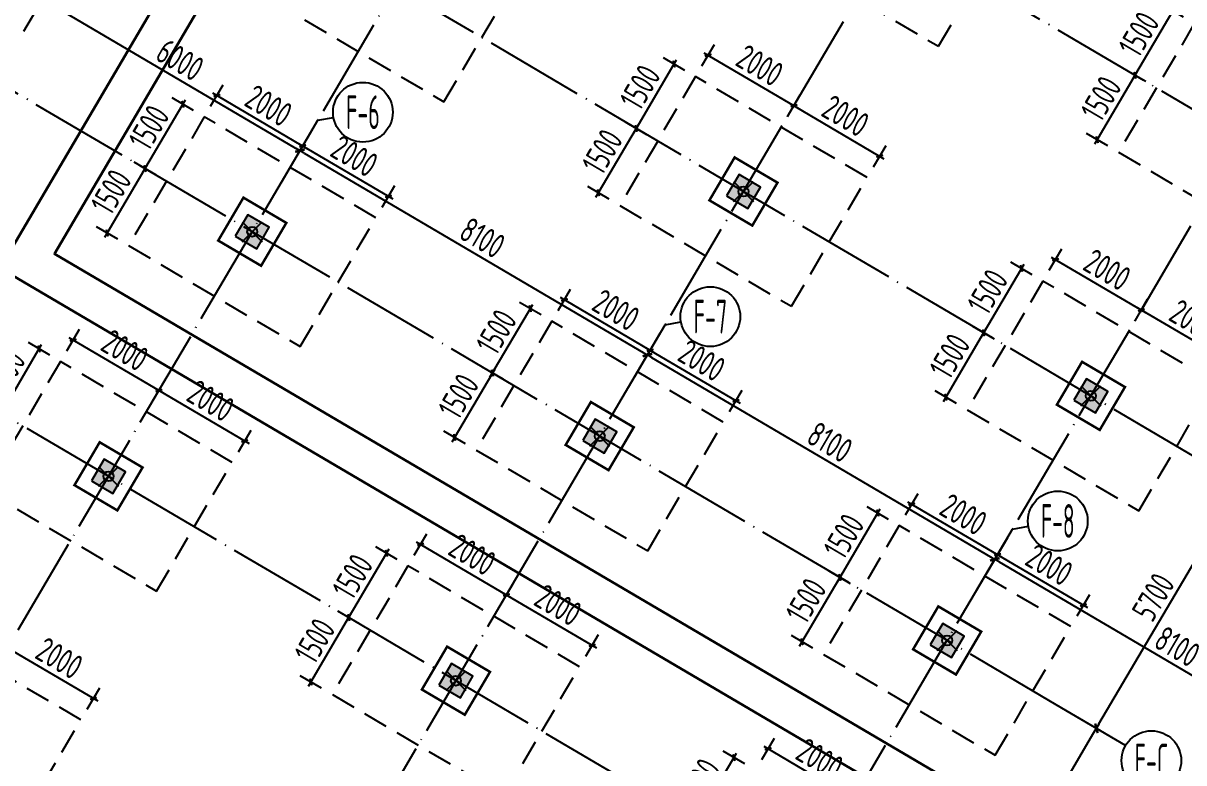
# Model space of a CAD drawing. Extents: x -57409 to 252654, y -8259 to 229119.
# Drawn here: x 178747 to 202071, y 105452 to 120308 of the extents above; entities that cross this region are included whole.
import ezdxf
from ezdxf.enums import TextEntityAlignment as Align

# ---------------------------------------------------------------- set-up
doc = ezdxf.new("R2010")
doc.units = 0
doc.header["$LTSCALE"] = 100
doc.header["$PDMODE"] = 35
doc.header["$PDSIZE"] = 200
doc.linetypes.add('DASHED', pattern=[0.75, 0.5, -0.25])
doc.linetypes.add('DOTE', pattern=[2.42, 2, -0.2, 0.02, -0.2])
doc.layers.get('0').update_dxf_attribs({"linetype": 'CONTINUOUS'})
doc.layers.get('Defpoints').update_dxf_attribs({"linetype": 'CONTINUOUS'})
for name, color, linetype in [('B-TEXT', 3, 'CONTINUOUS'), ('codim', 7, 'CONTINUOUS'), ('COLU', 7, 'CONTINUOUS'), ('CT', 2, 'CONTINUOUS'), ('dote', 253, 'DOTE'), ('h填实-柱墙', 254, 'CONTINUOUS'), ('Z-AXIS', 3, 'CONTINUOUS'), ('z柱下板带', 140, 'CONTINUOUS')]:
    doc.layers.add(name, color=color, linetype=linetype)
doc.layers.add('重心计算', color=7, linetype='CONTINUOUS', plot=False)
doc.styles.add('_TCH_AXIS', font='tssdeng.shx', dxfattribs={"width": 0.7, "bigfont": 'tssdchn.shx'})
doc.styles.add('COMPLEX', font='tssdeng.shx', dxfattribs={"width": 0.7, "bigfont": 'tssdchn.shx'})
doc.styles.add('Jgcad-DIM', font='tssdeng.shx', dxfattribs={"width": 0.7, "bigfont": 'tssdchn.shx'})
doc.styles.add('TSSD_Dimension', font='tssdeng.shx', dxfattribs={"width": 0.7})
doc.dimstyles.new('TSSD_100_100$0', dxfattribs={"dimtxt": 300, "dimasz": 100, "dimexe": 100, "dimexo": 250, "dimgap": 100, "dimtad": 1, "dimdec": 0, "dimzin": 0, "dimdsep": 46, "dimtxsty": 'TSSD_Dimension', "dimblk": '_tsdbk', "dimblk1": '_tsdbk', "dimblk2": '_tsdbk', "dimsah": 1, "dimcen": 0, "dimdle": 100, "dimclrt": 7, "dimadec": 0, "dimazin": 0, "dimtfac": 1, "dimtdec": 0, "dimtix": 1, "dimtmove": 2, "dimatfit": 3, "dimldrblk": '_tsdbk', "dimfxl": 1, "dimtolj": 1, "dimtzin": 0, "dimarcsym": 0})

# ---------------------------------------------------------------- blocks, each defined once
blk = doc.blocks.new('_tsdbk')
blk.add_line((-1, 0), (0, 0))
at = {"const_width": 0.5}
blk.add_lwpolyline([(-0.7, -0.7), (0.7, 0.7)], dxfattribs=at)
blk = doc.blocks.new('*D72')
at = {"layer": 'Defpoints', "color": 0}
for p in [(199509, 106619), (200316, 106144), (196620, 101705)]:
    blk.add_point(p, dxfattribs=at)
at = {"layer": 'Z-AXIS', "color": 0, "lineweight": -2}
for p, q in [((199725, 106492), (200402, 106094)), ((197478, 101317), (200265, 106058)), ((196836, 101578), (197513, 101180))]:
    blk.add_line(p, q, dxfattribs=at)
at = {"layer": 'Z-AXIS', "color": 0, "lineweight": -2, "xscale": 100, "yscale": 100, "zscale": 100}
for p, rotation in [((200316, 106144), 59.54537173360609), ((197427, 101231), 239.5453717336061)]:
    blk.add_blockref('_tsdbk', p, dxfattribs=dict(at, rotation=rotation))
at = {"layer": 'Z-AXIS', "color": 7, "insert": (198570, 103865), "char_height": 500, "attachment_point": 5, "rotation": 59.5454, "style": 'TSSD_Dimension'}
blk.add_mtext('\\A1;5700', dxfattribs=at)
blk = doc.blocks.new('_AXISO')
blk.add_circle((0, 0), 0.5)
at = {"layer": 'B-TEXT', "style": 'COMPLEX', "width": 1.450893}
blk.add_attdef('A', text='', height=0.56, dxfattribs=at).set_placement((0.249375, -0.28), (0.749375, -0.28), align=Align.FIT)
blk = doc.blocks.new('*D73')
at = {"layer": 'Defpoints', "color": 0}
for p in [(202399, 111532), (203205, 111058), (199509, 106619)]:
    blk.add_point(p, dxfattribs=at)
at = {"layer": 'Z-AXIS', "color": 0, "lineweight": -2}
for p, q in [((202614, 111406), (203291, 111007)), ((200367, 106231), (203154, 110972)), ((199725, 106492), (200402, 106094))]:
    blk.add_line(p, q, dxfattribs=at)
at = {"layer": 'Z-AXIS', "color": 0, "lineweight": -2, "xscale": 100, "yscale": 100, "zscale": 100}
for p, rotation in [((203205, 111058), 59.54537173360609), ((200316, 106144), 239.5453717336061)]:
    blk.add_blockref('_tsdbk', p, dxfattribs=dict(at, rotation=rotation))
at = {"layer": 'Z-AXIS', "color": 7, "insert": (201459, 108779), "char_height": 500, "attachment_point": 5, "rotation": 59.5454, "style": 'TSSD_Dimension'}
blk.add_mtext('\\A1;5700', dxfattribs=at)
blk = doc.blocks.new('*D77')
at = {"layer": 'Defpoints', "color": 0}
for p in [(178757, 120145), (184309, 117749), (183929, 117104)]:
    blk.add_point(p, dxfattribs=at)
at = {"layer": 'Z-AXIS', "color": 0, "lineweight": -2}
for p, q in [((178884, 120361), (179187, 120876)), ((179223, 120740), (184222, 117800)), ((184056, 117319), (184359, 117835))]:
    blk.add_line(p, q, dxfattribs=at)
at = {"layer": 'Z-AXIS', "color": 0, "lineweight": -2, "xscale": 100, "yscale": 100, "zscale": 100}
for p, rotation in [((179136, 120790), 149.5453717284223), ((184309, 117749), 329.5453717284223)]:
    blk.add_blockref('_tsdbk', p, dxfattribs=dict(at, rotation=rotation))
at = {"layer": 'Z-AXIS', "color": 7, "insert": (181900, 119571), "char_height": 500, "attachment_point": 5, "rotation": 329.5454, "style": 'TSSD_Dimension'}
blk.add_mtext('\\A1;6000', dxfattribs=at)
blk = doc.blocks.new('*D78')
at = {"layer": 'Defpoints', "color": 0}
for p in [(183929, 117104), (191291, 113644), (190912, 112998)]:
    blk.add_point(p, dxfattribs=at)
at = {"layer": 'Z-AXIS', "color": 0, "lineweight": -2}
for p, q in [((184056, 117319), (184359, 117835)), ((184395, 117698), (191205, 113694)), ((191038, 113214), (191342, 113730))]:
    blk.add_line(p, q, dxfattribs=at)
at = {"layer": 'Z-AXIS', "color": 0, "lineweight": -2, "xscale": 100, "yscale": 100, "zscale": 100}
for p, rotation in [((184309, 117749), 149.5453717284223), ((191291, 113644), 329.5453717284223)]:
    blk.add_blockref('_tsdbk', p, dxfattribs=dict(at, rotation=rotation))
at = {"layer": 'Z-AXIS', "color": 7, "insert": (187977, 115998), "char_height": 500, "attachment_point": 5, "rotation": 329.5454, "style": 'TSSD_Dimension'}
blk.add_mtext('\\A1;8100', dxfattribs=at)
blk = doc.blocks.new('*D79')
at = {"layer": 'Defpoints', "color": 0}
for p in [(190912, 112998), (198273, 109538), (197894, 108893)]:
    blk.add_point(p, dxfattribs=at)
at = {"layer": 'Z-AXIS', "color": 0, "lineweight": -2}
for p, q in [((191038, 113214), (191342, 113730)), ((191377, 113593), (198187, 109589)), ((198021, 109108), (198324, 109624))]:
    blk.add_line(p, q, dxfattribs=at)
at = {"layer": 'Z-AXIS', "color": 0, "lineweight": -2, "xscale": 100, "yscale": 100, "zscale": 100}
for p, rotation in [((191291, 113644), 149.5453717284223), ((198273, 109538), 329.5453717284223)]:
    blk.add_blockref('_tsdbk', p, dxfattribs=dict(at, rotation=rotation))
at = {"layer": 'Z-AXIS', "color": 7, "insert": (194960, 111892), "char_height": 500, "attachment_point": 5, "rotation": 329.5454, "style": 'TSSD_Dimension'}
blk.add_mtext('\\A1;8100', dxfattribs=at)
blk = doc.blocks.new('*D80')
at = {"layer": 'Defpoints', "color": 0}
for p in [(197894, 108893), (205256, 105432), (204877, 104787)]:
    blk.add_point(p, dxfattribs=at)
at = {"layer": 'Z-AXIS', "color": 0, "lineweight": -2}
for p, q in [((198021, 109108), (198324, 109624)), ((198360, 109487), (205170, 105483)), ((205003, 105003), (205307, 105519))]:
    blk.add_line(p, q, dxfattribs=at)
at = {"layer": 'Z-AXIS', "color": 0, "lineweight": -2, "xscale": 100, "yscale": 100, "zscale": 100}
for p, rotation in [((198273, 109538), 149.5453717284223), ((205256, 105432), 329.5453717284223)]:
    blk.add_blockref('_tsdbk', p, dxfattribs=dict(at, rotation=rotation))
at = {"layer": 'Z-AXIS', "color": 7, "insert": (201942, 107787), "char_height": 500, "attachment_point": 5, "rotation": 329.5454, "style": 'TSSD_Dimension'}
blk.add_mtext('\\A1;8100', dxfattribs=at)
blk = doc.blocks.new('_ArchTick')
at = {"color": 0, "linetype": 'ByBlock', "const_width": 0.4}
blk.add_lwpolyline([(-0.5, -0.5), (0.5, 0.5)], dxfattribs=at)
blk = doc.blocks.new('*D2710')
at = {"layer": 'codim', "color": 7, "lineweight": -2}
for p, q in [((178307, 107543), (178561, 107974)), ((180031, 106529), (180285, 106960))]:
    blk.add_line(p, q, dxfattribs=at)
at = {"layer": 'codim', "color": 0, "lineweight": -2}
blk.add_line((178348, 107809), (180244, 106694), dxfattribs=at)
at = {"layer": 'Defpoints', "color": 0}
for p in [(178181, 107327), (180158, 106744), (179905, 106313)]:
    blk.add_point(p, dxfattribs=at)
at = {"layer": 'codim', "color": 0, "lineweight": -2, "xscale": 100, "yscale": 100, "zscale": 100}
for p, rotation in [((178434, 107758), 149.5453717339236), ((180158, 106744), 329.5453717339236)]:
    blk.add_blockref('_ArchTick', p, dxfattribs=dict(at, rotation=rotation))
at = {"layer": 'codim', "color": 1, "insert": (179474, 107553), "char_height": 500, "attachment_point": 5, "rotation": 329.5454, "style": 'Jgcad-DIM'}
blk.add_mtext('\\A1;2000', dxfattribs=at)
blk = doc.blocks.new('*D2691')
at = {"layer": 'codim', "color": 7, "lineweight": -2}
for p, q in [((193247, 105429), (192816, 105682)), ((192487, 104136), (192056, 104389))]:
    blk.add_line(p, q, dxfattribs=at)
at = {"layer": 'codim', "color": 0, "lineweight": -2}
blk.add_line((192221, 104176), (193082, 105642), dxfattribs=at)
at = {"layer": 'Defpoints', "color": 0}
for p in [(193032, 105555), (193463, 105302), (192702, 104009)]:
    blk.add_point(p, dxfattribs=at)
at = {"layer": 'codim', "color": 0, "lineweight": -2, "xscale": 100, "yscale": 100, "zscale": 100}
for p, rotation in [((193032, 105555), 59.54537173531542), ((192271, 104262), 239.5453717353154)]:
    blk.add_blockref('_ArchTick', p, dxfattribs=dict(at, rotation=rotation))
at = {"layer": 'codim', "color": 1, "insert": (192350, 105086), "char_height": 500, "attachment_point": 5, "rotation": 59.5454, "style": 'Jgcad-DIM'}
blk.add_mtext('\\A1;1500', dxfattribs=at)
blk = doc.blocks.new('*D2692')
at = {"layer": 'codim', "color": 7, "lineweight": -2}
for p, q in [((193589, 105517), (193843, 105948)), ((195313, 104504), (195567, 104935))]:
    blk.add_line(p, q, dxfattribs=at)
at = {"layer": 'codim', "color": 0, "lineweight": -2}
blk.add_line((193630, 105784), (195526, 104669), dxfattribs=at)
at = {"layer": 'Defpoints', "color": 0}
for p in [(193463, 105302), (195440, 104719), (195187, 104288)]:
    blk.add_point(p, dxfattribs=at)
at = {"layer": 'codim', "color": 0, "lineweight": -2, "xscale": 100, "yscale": 100, "zscale": 100}
for p, rotation in [((193716, 105733), 149.5453717339275), ((195440, 104719), 329.5453717339274)]:
    blk.add_blockref('_ArchTick', p, dxfattribs=dict(at, rotation=rotation))
at = {"layer": 'codim', "color": 1, "insert": (194755, 105528), "char_height": 500, "attachment_point": 5, "rotation": 329.5454, "style": 'Jgcad-DIM'}
blk.add_mtext('\\A1;2000', dxfattribs=at)
blk = doc.blocks.new('*D2314')
at = {"layer": 'codim', "color": 7, "lineweight": -2}
for p, q in [((185504, 108241), (185073, 108495)), ((184744, 106948), (184313, 107201))]:
    blk.add_line(p, q, dxfattribs=at)
at = {"layer": 'codim', "color": 0, "lineweight": -2}
blk.add_line((184478, 106989), (185340, 108454), dxfattribs=at)
at = {"layer": 'Defpoints', "color": 0}
for p in [(185289, 108368), (185720, 108114), (184960, 106821)]:
    blk.add_point(p, dxfattribs=at)
at = {"layer": 'codim', "color": 0, "lineweight": -2, "xscale": 100, "yscale": 100, "zscale": 100}
for p, rotation in [((185289, 108368), 59.54537173531523), ((184529, 107075), 239.5453717353152)]:
    blk.add_blockref('_ArchTick', p, dxfattribs=dict(at, rotation=rotation))
at = {"layer": 'codim', "color": 1, "insert": (184607, 107899), "char_height": 500, "attachment_point": 5, "rotation": 59.5454, "style": 'Jgcad-DIM'}
blk.add_mtext('\\A1;1500', dxfattribs=at)
blk = doc.blocks.new('*D2315')
at = {"layer": 'codim', "color": 0, "lineweight": -2}
blk.add_line((185238, 108282), (186100, 109747), dxfattribs=at)
at = {"layer": 'codim', "color": 7, "lineweight": -2}
for p, q in [((186265, 109534), (185834, 109788)), ((185504, 108241), (185073, 108495))]:
    blk.add_line(p, q, dxfattribs=at)
at = {"layer": 'Defpoints', "color": 0}
for p in [(186049, 109661), (186480, 109407), (185720, 108114)]:
    blk.add_point(p, dxfattribs=at)
at = {"layer": 'codim', "color": 0, "lineweight": -2, "xscale": 100, "yscale": 100, "zscale": 100}
for p, rotation in [((186049, 109661), 59.54537173531523), ((185289, 108368), 239.5453717353152)]:
    blk.add_blockref('_ArchTick', p, dxfattribs=dict(at, rotation=rotation))
at = {"layer": 'codim', "color": 1, "insert": (185367, 109192), "char_height": 500, "attachment_point": 5, "rotation": 59.5454, "style": 'Jgcad-DIM'}
blk.add_mtext('\\A1;1500', dxfattribs=at)
blk = doc.blocks.new('*D2316')
at = {"layer": 'codim', "color": 7, "lineweight": -2}
for p, q in [((186607, 109623), (186860, 110054)), ((188331, 108609), (188584, 109040))]:
    blk.add_line(p, q, dxfattribs=at)
at = {"layer": 'codim', "color": 0, "lineweight": -2}
blk.add_line((186647, 109889), (188544, 108774), dxfattribs=at)
at = {"layer": 'Defpoints', "color": 0}
for p in [(186480, 109407), (188458, 108825), (188204, 108394)]:
    blk.add_point(p, dxfattribs=at)
at = {"layer": 'codim', "color": 0, "lineweight": -2, "xscale": 100, "yscale": 100, "zscale": 100}
for p, rotation in [((186734, 109838), 149.5453717339269), ((188458, 108825), 329.5453717339269)]:
    blk.add_blockref('_ArchTick', p, dxfattribs=dict(at, rotation=rotation))
at = {"layer": 'codim', "color": 1, "insert": (187773, 109633), "char_height": 500, "attachment_point": 5, "rotation": 329.5454, "style": 'Jgcad-DIM'}
blk.add_mtext('\\A1;2000', dxfattribs=at)
blk = doc.blocks.new('*D2317')
at = {"layer": 'codim', "color": 7, "lineweight": -2}
for p, q in [((188331, 108609), (188584, 109040)), ((190055, 107596), (190308, 108027))]:
    blk.add_line(p, q, dxfattribs=at)
at = {"layer": 'codim', "color": 0, "lineweight": -2}
blk.add_line((188371, 108875), (190268, 107760), dxfattribs=at)
at = {"layer": 'Defpoints', "color": 0}
for p in [(188204, 108394), (190182, 107811), (189928, 107380)]:
    blk.add_point(p, dxfattribs=at)
at = {"layer": 'codim', "color": 0, "lineweight": -2, "xscale": 100, "yscale": 100, "zscale": 100}
for p, rotation in [((188458, 108825), 149.5453717339269), ((190182, 107811), 329.5453717339269)]:
    blk.add_blockref('_ArchTick', p, dxfattribs=dict(at, rotation=rotation))
at = {"layer": 'codim', "color": 1, "insert": (189497, 108620), "char_height": 500, "attachment_point": 5, "rotation": 329.5454, "style": 'Jgcad-DIM'}
blk.add_mtext('\\A1;2000', dxfattribs=at)
blk = doc.blocks.new('*D2319')
at = {"layer": 'codim', "color": 0, "lineweight": -2}
blk.add_line((178256, 112387), (179117, 113853), dxfattribs=at)
at = {"layer": 'codim', "color": 7, "lineweight": -2}
for p, q in [((179282, 113640), (178851, 113893)), ((178522, 112347), (178091, 112600))]:
    blk.add_line(p, q, dxfattribs=at)
at = {"layer": 'Defpoints', "color": 0}
for p in [(179067, 113766), (179498, 113513), (178737, 112220)]:
    blk.add_point(p, dxfattribs=at)
at = {"layer": 'codim', "color": 0, "lineweight": -2, "xscale": 100, "yscale": 100, "zscale": 100}
for p, rotation in [((179067, 113766), 59.54537173531536), ((178306, 112473), 239.5453717353153)]:
    blk.add_blockref('_ArchTick', p, dxfattribs=dict(at, rotation=rotation))
at = {"layer": 'codim', "color": 1, "insert": (178385, 113297), "char_height": 500, "attachment_point": 5, "rotation": 59.5454, "style": 'Jgcad-DIM'}
blk.add_mtext('\\A1;1500', dxfattribs=at)
blk = doc.blocks.new('*D2320')
at = {"layer": 'codim', "color": 7, "lineweight": -2}
for p, q in [((179624, 113728), (179878, 114159)), ((181348, 112715), (181602, 113146))]:
    blk.add_line(p, q, dxfattribs=at)
at = {"layer": 'codim', "color": 0, "lineweight": -2}
blk.add_line((179665, 113995), (181561, 112880), dxfattribs=at)
at = {"layer": 'Defpoints', "color": 0}
for p in [(179498, 113513), (181475, 112930), (181222, 112499)]:
    blk.add_point(p, dxfattribs=at)
at = {"layer": 'codim', "color": 0, "lineweight": -2, "xscale": 100, "yscale": 100, "zscale": 100}
for p, rotation in [((179751, 113944), 149.5453717339273), ((181475, 112930), 329.5453717339273)]:
    blk.add_blockref('_ArchTick', p, dxfattribs=dict(at, rotation=rotation))
at = {"layer": 'codim', "color": 1, "insert": (180791, 113739), "char_height": 500, "attachment_point": 5, "rotation": 329.5454, "style": 'Jgcad-DIM'}
blk.add_mtext('\\A1;2000', dxfattribs=at)
blk = doc.blocks.new('*D2321')
at = {"layer": 'codim', "color": 7, "lineweight": -2}
for p, q in [((181348, 112715), (181602, 113146)), ((183073, 111701), (183326, 112132))]:
    blk.add_line(p, q, dxfattribs=at)
at = {"layer": 'codim', "color": 0, "lineweight": -2}
blk.add_line((181389, 112981), (183285, 111866), dxfattribs=at)
at = {"layer": 'Defpoints', "color": 0}
for p in [(181222, 112499), (183199, 111917), (182946, 111486)]:
    blk.add_point(p, dxfattribs=at)
at = {"layer": 'codim', "color": 0, "lineweight": -2, "xscale": 100, "yscale": 100, "zscale": 100}
for p, rotation in [((181475, 112930), 149.5453717339273), ((183199, 111917), 329.5453717339273)]:
    blk.add_blockref('_ArchTick', p, dxfattribs=dict(at, rotation=rotation))
at = {"layer": 'codim', "color": 1, "insert": (182515, 112725), "char_height": 500, "attachment_point": 5, "rotation": 329.5454, "style": 'Jgcad-DIM'}
blk.add_mtext('\\A1;2000', dxfattribs=at)
blk = doc.blocks.new('*D2310')
at = {"layer": 'codim', "color": 0, "lineweight": -2}
blk.add_line((194349, 107797), (195211, 109262), dxfattribs=at)
at = {"layer": 'codim', "color": 7, "lineweight": -2}
for p, q in [((195376, 109049), (194945, 109303)), ((194616, 107756), (194185, 108010))]:
    blk.add_line(p, q, dxfattribs=at)
at = {"layer": 'Defpoints', "color": 0}
for p in [(195160, 109176), (195591, 108922), (194831, 107629)]:
    blk.add_point(p, dxfattribs=at)
at = {"layer": 'codim', "color": 0, "lineweight": -2, "xscale": 100, "yscale": 100, "zscale": 100}
for p, rotation in [((195160, 109176), 59.54537173531473), ((194400, 107883), 239.5453717353147)]:
    blk.add_blockref('_ArchTick', p, dxfattribs=dict(at, rotation=rotation))
at = {"layer": 'codim', "color": 1, "insert": (194479, 108707), "char_height": 500, "attachment_point": 5, "rotation": 59.5454, "style": 'Jgcad-DIM'}
blk.add_mtext('\\A1;1500', dxfattribs=at)
blk = doc.blocks.new('*D2311')
at = {"layer": 'codim', "color": 0, "lineweight": -2}
blk.add_line((195110, 109090), (195971, 110555), dxfattribs=at)
at = {"layer": 'codim', "color": 7, "lineweight": -2}
for p, q in [((196136, 110342), (195705, 110596)), ((195376, 109049), (194945, 109303))]:
    blk.add_line(p, q, dxfattribs=at)
at = {"layer": 'Defpoints', "color": 0}
for p in [(195921, 110469), (196352, 110215), (195591, 108922)]:
    blk.add_point(p, dxfattribs=at)
at = {"layer": 'codim', "color": 0, "lineweight": -2, "xscale": 100, "yscale": 100, "zscale": 100}
for p, rotation in [((195921, 110469), 59.54537173531473), ((195160, 109176), 239.5453717353147)]:
    blk.add_blockref('_ArchTick', p, dxfattribs=dict(at, rotation=rotation))
at = {"layer": 'codim', "color": 1, "insert": (195239, 110000), "char_height": 500, "attachment_point": 5, "rotation": 59.5454, "style": 'Jgcad-DIM'}
blk.add_mtext('\\A1;1500', dxfattribs=at)
blk = doc.blocks.new('*D2312')
at = {"layer": 'codim', "color": 7, "lineweight": -2}
for p, q in [((196478, 110431), (196732, 110862)), ((198202, 109417), (198456, 109848))]:
    blk.add_line(p, q, dxfattribs=at)
at = {"layer": 'codim', "color": 0, "lineweight": -2}
blk.add_line((196519, 110697), (198415, 109582), dxfattribs=at)
at = {"layer": 'Defpoints', "color": 0}
for p in [(196352, 110215), (198329, 109633), (198076, 109202)]:
    blk.add_point(p, dxfattribs=at)
at = {"layer": 'codim', "color": 0, "lineweight": -2, "xscale": 100, "yscale": 100, "zscale": 100}
for p, rotation in [((196605, 110646), 149.5453717339255), ((198329, 109633), 329.5453717339255)]:
    blk.add_blockref('_ArchTick', p, dxfattribs=dict(at, rotation=rotation))
at = {"layer": 'codim', "color": 1, "insert": (197645, 110441), "char_height": 500, "attachment_point": 5, "rotation": 329.5454, "style": 'Jgcad-DIM'}
blk.add_mtext('\\A1;2000', dxfattribs=at)
blk = doc.blocks.new('*D2323')
at = {"layer": 'codim', "color": 7, "lineweight": -2}
for p, q in [((198202, 109417), (198456, 109848)), ((199927, 108404), (200180, 108835))]:
    blk.add_line(p, q, dxfattribs=at)
at = {"layer": 'codim', "color": 0, "lineweight": -2}
blk.add_line((198243, 109683), (200139, 108568), dxfattribs=at)
at = {"layer": 'Defpoints', "color": 0}
for p in [(198076, 109202), (200053, 108619), (199800, 108188)]:
    blk.add_point(p, dxfattribs=at)
at = {"layer": 'codim', "color": 0, "lineweight": -2, "xscale": 100, "yscale": 100, "zscale": 100}
for p, rotation in [((198329, 109633), 149.5453717339255), ((200053, 108619), 329.5453717339255)]:
    blk.add_blockref('_ArchTick', p, dxfattribs=dict(at, rotation=rotation))
at = {"layer": 'codim', "color": 1, "insert": (199369, 109428), "char_height": 500, "attachment_point": 5, "rotation": 329.5454, "style": 'Jgcad-DIM'}
blk.add_mtext('\\A1;2000', dxfattribs=at)
blk = doc.blocks.new('*D2324')
at = {"layer": 'codim', "color": 0, "lineweight": -2}
blk.add_line((187367, 111902), (188229, 113368), dxfattribs=at)
at = {"layer": 'codim', "color": 7, "lineweight": -2}
for p, q in [((188393, 113155), (187962, 113408)), ((187633, 111862), (187202, 112115))]:
    blk.add_line(p, q, dxfattribs=at)
at = {"layer": 'Defpoints', "color": 0}
for p in [(188178, 113281), (188609, 113028), (187849, 111735)]:
    blk.add_point(p, dxfattribs=at)
at = {"layer": 'codim', "color": 0, "lineweight": -2, "xscale": 100, "yscale": 100, "zscale": 100}
for p, rotation in [((188178, 113281), 59.54537173531553), ((187418, 111988), 239.5453717353155)]:
    blk.add_blockref('_ArchTick', p, dxfattribs=dict(at, rotation=rotation))
at = {"layer": 'codim', "color": 1, "insert": (187496, 112812), "char_height": 500, "attachment_point": 5, "rotation": 59.5454, "style": 'Jgcad-DIM'}
blk.add_mtext('\\A1;1500', dxfattribs=at)
blk = doc.blocks.new('*D2325')
at = {"layer": 'codim', "color": 0, "lineweight": -2}
blk.add_line((188127, 113195), (188989, 114661), dxfattribs=at)
at = {"layer": 'codim', "color": 7, "lineweight": -2}
for p, q in [((189154, 114448), (188723, 114701)), ((188393, 113155), (187962, 113408))]:
    blk.add_line(p, q, dxfattribs=at)
at = {"layer": 'Defpoints', "color": 0}
for p in [(188938, 114574), (189369, 114321), (188609, 113028)]:
    blk.add_point(p, dxfattribs=at)
at = {"layer": 'codim', "color": 0, "lineweight": -2, "xscale": 100, "yscale": 100, "zscale": 100}
for p, rotation in [((188938, 114574), 59.54537173531553), ((188178, 113281), 239.5453717353155)]:
    blk.add_blockref('_ArchTick', p, dxfattribs=dict(at, rotation=rotation))
at = {"layer": 'codim', "color": 1, "insert": (188256, 114105), "char_height": 500, "attachment_point": 5, "rotation": 59.5454, "style": 'Jgcad-DIM'}
blk.add_mtext('\\A1;1500', dxfattribs=at)
blk = doc.blocks.new('*D2326')
at = {"layer": 'codim', "color": 7, "lineweight": -2}
for p, q in [((189496, 114537), (189749, 114968)), ((191220, 113523), (191473, 113954))]:
    blk.add_line(p, q, dxfattribs=at)
at = {"layer": 'codim', "color": 0, "lineweight": -2}
blk.add_line((189536, 114803), (191433, 113688), dxfattribs=at)
at = {"layer": 'Defpoints', "color": 0}
for p in [(189369, 114321), (191347, 113738), (191093, 113307)]:
    blk.add_point(p, dxfattribs=at)
at = {"layer": 'codim', "color": 0, "lineweight": -2, "xscale": 100, "yscale": 100, "zscale": 100}
for p, rotation in [((189623, 114752), 149.5453717339278), ((191347, 113738), 329.5453717339278)]:
    blk.add_blockref('_ArchTick', p, dxfattribs=dict(at, rotation=rotation))
at = {"layer": 'codim', "color": 1, "insert": (190662, 114547), "char_height": 500, "attachment_point": 5, "rotation": 329.5454, "style": 'Jgcad-DIM'}
blk.add_mtext('\\A1;2000', dxfattribs=at)
blk = doc.blocks.new('*D2327')
at = {"layer": 'codim', "color": 7, "lineweight": -2}
for p, q in [((191220, 113523), (191473, 113954)), ((192944, 112509), (193198, 112940))]:
    blk.add_line(p, q, dxfattribs=at)
at = {"layer": 'codim', "color": 0, "lineweight": -2}
blk.add_line((191261, 113789), (193157, 112674), dxfattribs=at)
at = {"layer": 'Defpoints', "color": 0}
for p in [(191093, 113307), (193071, 112725), (192817, 112294)]:
    blk.add_point(p, dxfattribs=at)
at = {"layer": 'codim', "color": 0, "lineweight": -2, "xscale": 100, "yscale": 100, "zscale": 100}
for p, rotation in [((191347, 113738), 149.5453717339278), ((193071, 112725), 329.5453717339278)]:
    blk.add_blockref('_ArchTick', p, dxfattribs=dict(at, rotation=rotation))
at = {"layer": 'codim', "color": 1, "insert": (192386, 113533), "char_height": 500, "attachment_point": 5, "rotation": 329.5454, "style": 'Jgcad-DIM'}
blk.add_mtext('\\A1;2000', dxfattribs=at)
blk = doc.blocks.new('*D2328')
at = {"layer": 'codim', "color": 0, "lineweight": -2}
blk.add_line((180385, 116008), (181246, 117473), dxfattribs=at)
at = {"layer": 'codim', "color": 7, "lineweight": -2}
for p, q in [((181411, 117260), (180980, 117514)), ((180651, 115967), (180220, 116221))]:
    blk.add_line(p, q, dxfattribs=at)
at = {"layer": 'Defpoints', "color": 0}
for p in [(181196, 117387), (181627, 117133), (180866, 115840)]:
    blk.add_point(p, dxfattribs=at)
at = {"layer": 'codim', "color": 0, "lineweight": -2, "xscale": 100, "yscale": 100, "zscale": 100}
for p, rotation in [((181196, 117387), 59.54537173531465), ((180435, 116094), 239.5453717353147)]:
    blk.add_blockref('_ArchTick', p, dxfattribs=dict(at, rotation=rotation))
at = {"layer": 'codim', "color": 1, "insert": (180514, 116918), "char_height": 500, "attachment_point": 5, "rotation": 59.5454, "style": 'Jgcad-DIM'}
blk.add_mtext('\\A1;1500', dxfattribs=at)
blk = doc.blocks.new('*D2329')
at = {"layer": 'codim', "color": 0, "lineweight": -2}
blk.add_line((181145, 117301), (182006, 118766), dxfattribs=at)
at = {"layer": 'codim', "color": 7, "lineweight": -2}
for p, q in [((182171, 118553), (181740, 118807)), ((181411, 117260), (180980, 117514))]:
    blk.add_line(p, q, dxfattribs=at)
at = {"layer": 'Defpoints', "color": 0}
for p in [(181956, 118680), (182387, 118427), (181627, 117133)]:
    blk.add_point(p, dxfattribs=at)
at = {"layer": 'codim', "color": 0, "lineweight": -2, "xscale": 100, "yscale": 100, "zscale": 100}
for p, rotation in [((181956, 118680), 59.54537173531465), ((181196, 117387), 239.5453717353147)]:
    blk.add_blockref('_ArchTick', p, dxfattribs=dict(at, rotation=rotation))
at = {"layer": 'codim', "color": 1, "insert": (181274, 118211), "char_height": 500, "attachment_point": 5, "rotation": 59.5454, "style": 'Jgcad-DIM'}
blk.add_mtext('\\A1;1500', dxfattribs=at)
blk = doc.blocks.new('*D2330')
at = {"layer": 'codim', "color": 7, "lineweight": -2}
for p, q in [((182514, 118642), (182767, 119073)), ((184238, 117628), (184491, 118059))]:
    blk.add_line(p, q, dxfattribs=at)
at = {"layer": 'codim', "color": 0, "lineweight": -2}
blk.add_line((182554, 118908), (184450, 117793), dxfattribs=at)
at = {"layer": 'Defpoints', "color": 0}
for p in [(182387, 118427), (184364, 117844), (184111, 117413)]:
    blk.add_point(p, dxfattribs=at)
at = {"layer": 'codim', "color": 0, "lineweight": -2, "xscale": 100, "yscale": 100, "zscale": 100}
for p, rotation in [((182640, 118858), 149.5453717339253), ((184364, 117844), 329.5453717339253)]:
    blk.add_blockref('_ArchTick', p, dxfattribs=dict(at, rotation=rotation))
at = {"layer": 'codim', "color": 1, "insert": (183680, 118652), "char_height": 500, "attachment_point": 5, "rotation": 329.5454, "style": 'Jgcad-DIM'}
blk.add_mtext('\\A1;2000', dxfattribs=at)
blk = doc.blocks.new('*D2331')
at = {"layer": 'codim', "color": 7, "lineweight": -2}
for p, q in [((184238, 117628), (184491, 118059)), ((185962, 116615), (186215, 117046))]:
    blk.add_line(p, q, dxfattribs=at)
at = {"layer": 'codim', "color": 0, "lineweight": -2}
blk.add_line((184278, 117895), (186175, 116779), dxfattribs=at)
at = {"layer": 'Defpoints', "color": 0}
for p in [(184111, 117413), (186088, 116830), (185835, 116399)]:
    blk.add_point(p, dxfattribs=at)
at = {"layer": 'codim', "color": 0, "lineweight": -2, "xscale": 100, "yscale": 100, "zscale": 100}
for p, rotation in [((184364, 117844), 149.5453717339253), ((186088, 116830), 329.5453717339253)]:
    blk.add_blockref('_ArchTick', p, dxfattribs=dict(at, rotation=rotation))
at = {"layer": 'codim', "color": 1, "insert": (185404, 117639), "char_height": 500, "attachment_point": 5, "rotation": 329.5454, "style": 'Jgcad-DIM'}
blk.add_mtext('\\A1;2000', dxfattribs=at)
blk = doc.blocks.new('*D2359')
at = {"layer": 'codim', "color": 0, "lineweight": -2}
blk.add_line((190256, 116816), (191118, 118281), dxfattribs=at)
at = {"layer": 'codim', "color": 7, "lineweight": -2}
for p, q in [((191283, 118068), (190852, 118322)), ((190522, 116775), (190091, 117029))]:
    blk.add_line(p, q, dxfattribs=at)
at = {"layer": 'Defpoints', "color": 0}
for p in [(191067, 118195), (191498, 117942), (190738, 116648)]:
    blk.add_point(p, dxfattribs=at)
at = {"layer": 'codim', "color": 0, "lineweight": -2, "xscale": 100, "yscale": 100, "zscale": 100}
for p, rotation in [((191067, 118195), 59.54537173531512), ((190307, 116902), 239.5453717353151)]:
    blk.add_blockref('_ArchTick', p, dxfattribs=dict(at, rotation=rotation))
at = {"layer": 'codim', "color": 1, "insert": (190385, 117726), "char_height": 500, "attachment_point": 5, "rotation": 59.5454, "style": 'Jgcad-DIM'}
blk.add_mtext('\\A1;1500', dxfattribs=at)
blk = doc.blocks.new('*D2360')
at = {"layer": 'codim', "color": 0, "lineweight": -2}
blk.add_line((191016, 118109), (191878, 119574), dxfattribs=at)
at = {"layer": 'codim', "color": 7, "lineweight": -2}
for p, q in [((192043, 119361), (191612, 119615)), ((191283, 118068), (190852, 118322))]:
    blk.add_line(p, q, dxfattribs=at)
at = {"layer": 'Defpoints', "color": 0}
for p in [(191827, 119488), (192258, 119235), (191498, 117942)]:
    blk.add_point(p, dxfattribs=at)
at = {"layer": 'codim', "color": 0, "lineweight": -2, "xscale": 100, "yscale": 100, "zscale": 100}
for p, rotation in [((191827, 119488), 59.54537173531512), ((191067, 118195), 239.5453717353151)]:
    blk.add_blockref('_ArchTick', p, dxfattribs=dict(at, rotation=rotation))
at = {"layer": 'codim', "color": 1, "insert": (191145, 119019), "char_height": 500, "attachment_point": 5, "rotation": 59.5454, "style": 'Jgcad-DIM'}
blk.add_mtext('\\A1;1500', dxfattribs=at)
blk = doc.blocks.new('*D2361')
at = {"layer": 'codim', "color": 7, "lineweight": -2}
for p, q in [((192385, 119450), (192638, 119881)), ((194109, 118436), (194363, 118867))]:
    blk.add_line(p, q, dxfattribs=at)
at = {"layer": 'codim', "color": 0, "lineweight": -2}
blk.add_line((192426, 119716), (194322, 118601), dxfattribs=at)
at = {"layer": 'Defpoints', "color": 0}
for p in [(192258, 119235), (194236, 118652), (193982, 118221)]:
    blk.add_point(p, dxfattribs=at)
at = {"layer": 'codim', "color": 0, "lineweight": -2, "xscale": 100, "yscale": 100, "zscale": 100}
for p, rotation in [((192512, 119666), 149.5453717339266), ((194236, 118652), 329.5453717339266)]:
    blk.add_blockref('_ArchTick', p, dxfattribs=dict(at, rotation=rotation))
at = {"layer": 'codim', "color": 1, "insert": (193551, 119460), "char_height": 500, "attachment_point": 5, "rotation": 329.5454, "style": 'Jgcad-DIM'}
blk.add_mtext('\\A1;2000', dxfattribs=at)
blk = doc.blocks.new('*D2362')
at = {"layer": 'codim', "color": 7, "lineweight": -2}
for p, q in [((194109, 118436), (194363, 118867)), ((195833, 117423), (196087, 117854))]:
    blk.add_line(p, q, dxfattribs=at)
at = {"layer": 'codim', "color": 0, "lineweight": -2}
blk.add_line((194150, 118703), (196046, 117587), dxfattribs=at)
at = {"layer": 'Defpoints', "color": 0}
for p in [(193982, 118221), (195960, 117638), (195706, 117207)]:
    blk.add_point(p, dxfattribs=at)
at = {"layer": 'codim', "color": 0, "lineweight": -2, "xscale": 100, "yscale": 100, "zscale": 100}
for p, rotation in [((194236, 118652), 149.5453717339266), ((195960, 117638), 329.5453717339266)]:
    blk.add_blockref('_ArchTick', p, dxfattribs=dict(at, rotation=rotation))
at = {"layer": 'codim', "color": 1, "insert": (195275, 118447), "char_height": 500, "attachment_point": 5, "rotation": 329.5454, "style": 'Jgcad-DIM'}
blk.add_mtext('\\A1;2000', dxfattribs=at)
blk = doc.blocks.new('*D2363')
at = {"layer": 'codim', "color": 0, "lineweight": -2}
blk.add_line((197239, 112710), (198100, 114176), dxfattribs=at)
at = {"layer": 'codim', "color": 7, "lineweight": -2}
for p, q in [((198265, 113963), (197834, 114216)), ((197505, 112670), (197074, 112923))]:
    blk.add_line(p, q, dxfattribs=at)
at = {"layer": 'Defpoints', "color": 0}
for p in [(198049, 114089), (198480, 113836), (197720, 112543)]:
    blk.add_point(p, dxfattribs=at)
at = {"layer": 'codim', "color": 0, "lineweight": -2, "xscale": 100, "yscale": 100, "zscale": 100}
for p, rotation in [((198049, 114089), 59.54537173531501), ((197289, 112796), 239.545371735315)]:
    blk.add_blockref('_ArchTick', p, dxfattribs=dict(at, rotation=rotation))
at = {"layer": 'codim', "color": 1, "insert": (197368, 113620), "char_height": 500, "attachment_point": 5, "rotation": 59.5454, "style": 'Jgcad-DIM'}
blk.add_mtext('\\A1;1500', dxfattribs=at)
blk = doc.blocks.new('*D2364')
at = {"layer": 'codim', "color": 0, "lineweight": -2}
blk.add_line((197999, 114003), (198860, 115469), dxfattribs=at)
at = {"layer": 'codim', "color": 7, "lineweight": -2}
for p, q in [((199025, 115256), (198594, 115509)), ((198265, 113963), (197834, 114216))]:
    blk.add_line(p, q, dxfattribs=at)
at = {"layer": 'Defpoints', "color": 0}
for p in [(198810, 115382), (199241, 115129), (198480, 113836)]:
    blk.add_point(p, dxfattribs=at)
at = {"layer": 'codim', "color": 0, "lineweight": -2, "xscale": 100, "yscale": 100, "zscale": 100}
for p, rotation in [((198810, 115382), 59.54537173531501), ((198049, 114089), 239.545371735315)]:
    blk.add_blockref('_ArchTick', p, dxfattribs=dict(at, rotation=rotation))
at = {"layer": 'codim', "color": 1, "insert": (198128, 114913), "char_height": 500, "attachment_point": 5, "rotation": 59.5454, "style": 'Jgcad-DIM'}
blk.add_mtext('\\A1;1500', dxfattribs=at)
blk = doc.blocks.new('*D2365')
at = {"layer": 'codim', "color": 7, "lineweight": -2}
for p, q in [((199367, 115345), (199621, 115776)), ((201092, 114331), (201345, 114762))]:
    blk.add_line(p, q, dxfattribs=at)
at = {"layer": 'codim', "color": 0, "lineweight": -2}
blk.add_line((199408, 115611), (201304, 114496), dxfattribs=at)
at = {"layer": 'Defpoints', "color": 0}
for p in [(199241, 115129), (201218, 114546), (200965, 114115)]:
    blk.add_point(p, dxfattribs=at)
at = {"layer": 'codim', "color": 0, "lineweight": -2, "xscale": 100, "yscale": 100, "zscale": 100}
for p, rotation in [((199494, 115560), 149.5453717339263), ((201218, 114546), 329.5453717339263)]:
    blk.add_blockref('_ArchTick', p, dxfattribs=dict(at, rotation=rotation))
at = {"layer": 'codim', "color": 1, "insert": (200534, 115355), "char_height": 500, "attachment_point": 5, "rotation": 329.5454, "style": 'Jgcad-DIM'}
blk.add_mtext('\\A1;2000', dxfattribs=at)
blk = doc.blocks.new('*D2366')
at = {"layer": 'codim', "color": 7, "lineweight": -2}
for p, q in [((201092, 114331), (201345, 114762)), ((202816, 113317), (203069, 113748))]:
    blk.add_line(p, q, dxfattribs=at)
at = {"layer": 'codim', "color": 0, "lineweight": -2}
blk.add_line((201132, 114597), (203029, 113482), dxfattribs=at)
at = {"layer": 'Defpoints', "color": 0}
for p in [(200965, 114115), (202942, 113533), (202689, 113102)]:
    blk.add_point(p, dxfattribs=at)
at = {"layer": 'codim', "color": 0, "lineweight": -2, "xscale": 100, "yscale": 100, "zscale": 100}
for p, rotation in [((201218, 114546), 149.5453717339263), ((202942, 113533), 329.5453717339263)]:
    blk.add_blockref('_ArchTick', p, dxfattribs=dict(at, rotation=rotation))
at = {"layer": 'codim', "color": 1, "insert": (202258, 114341), "char_height": 500, "attachment_point": 5, "rotation": 329.5454, "style": 'Jgcad-DIM'}
blk.add_mtext('\\A1;2000', dxfattribs=at)
blk = doc.blocks.new('*D2367')
at = {"layer": 'codim', "color": 0, "lineweight": -2}
blk.add_line((200280, 117882), (201141, 119348), dxfattribs=at)
at = {"layer": 'codim', "color": 7, "lineweight": -2}
for p, q in [((201306, 119135), (200875, 119388)), ((200546, 117842), (200115, 118095))]:
    blk.add_line(p, q, dxfattribs=at)
at = {"layer": 'Defpoints', "color": 0}
for p in [(201091, 119262), (201522, 119008), (200761, 117715)]:
    blk.add_point(p, dxfattribs=at)
at = {"layer": 'codim', "color": 0, "lineweight": -2, "xscale": 100, "yscale": 100, "zscale": 100}
for p, rotation in [((201091, 119262), 59.54537173531497), ((200330, 117969), 239.545371735315)]:
    blk.add_blockref('_ArchTick', p, dxfattribs=dict(at, rotation=rotation))
at = {"layer": 'codim', "color": 1, "insert": (200409, 118792), "char_height": 500, "attachment_point": 5, "rotation": 59.5454, "style": 'Jgcad-DIM'}
blk.add_mtext('\\A1;1500', dxfattribs=at)
blk = doc.blocks.new('*D2368')
at = {"layer": 'codim', "color": 0, "lineweight": -2}
blk.add_line((201040, 119175), (201902, 120641), dxfattribs=at)
at = {"layer": 'codim', "color": 7, "lineweight": -2}
for p, q in [((202066, 120428), (201635, 120681)), ((201306, 119135), (200875, 119388))]:
    blk.add_line(p, q, dxfattribs=at)
at = {"layer": 'Defpoints', "color": 0}
for p in [(201851, 120555), (202282, 120301), (201522, 119008)]:
    blk.add_point(p, dxfattribs=at)
at = {"layer": 'codim', "color": 0, "lineweight": -2, "xscale": 100, "yscale": 100, "zscale": 100}
for p, rotation in [((201851, 120555), 59.54537173531497), ((201091, 119262), 239.545371735315)]:
    blk.add_blockref('_ArchTick', p, dxfattribs=dict(at, rotation=rotation))
at = {"layer": 'codim', "color": 1, "insert": (201169, 120086), "char_height": 500, "attachment_point": 5, "rotation": 59.5454, "style": 'Jgcad-DIM'}
blk.add_mtext('\\A1;1500', dxfattribs=at)
blk = doc.blocks.new('后浇带现场')
at = {"color": 6, "lineweight": 30}
for points in [[(821257, 720830), (821257, 688843), (805860, 662656), (825600, 651049), (814026, 631365), (812236, 611185), (845904, 608199)], [(822057, 720830), (822057, 688625), (806955, 662940), (826695, 651333), (814807, 631115), (813104, 611911), (845975, 608996)]]:
    blk.add_lwpolyline(points, dxfattribs=at)

msp = doc.modelspace()

# ---------------------------------------------------------------- hatches: boundary and pattern name
at = {"layer": 'h填实-柱墙'}
for points in [[(192879.9, 116839), (193310.9, 116585.6), (193564.3, 117016.6), (193133.3, 117270)], [(183008.4, 116031), (183439.4, 115777.6), (183692.8, 116208.6), (183261.8, 116462)], [(199862.3, 112733.5), (200293.4, 112480.1), (200546.8, 112911.1), (200115.8, 113164.5)], [(189990.8, 111925.5), (190421.8, 111672), (190675.3, 112103), (190244.2, 112356.5)], [(180119.3, 111117.4), (180550.3, 110864), (180803.7, 111295), (180372.7, 111548.4)], [(196973.3, 107819.9), (197404.3, 107566.5), (197657.7, 107997.5), (197226.7, 108250.9)], [(187101.7, 107011.9), (187532.7, 106758.4), (187786.2, 107189.5), (187355.2, 107442.9)]]:
    msp.add_hatch(color=256, dxfattribs=at).paths.add_polyline_path(points)

# ---------------------------------------------------------------- linework, layer by layer
at = {"layer": 'COLU'}
for points in [[(192879.9, 116839), (193310.9, 116585.6), (193564.3, 117016.6), (193133.3, 117270)], [(183008.4, 116031), (183439.4, 115777.6), (183692.8, 116208.6), (183261.8, 116462)], [(199862.3, 112733.5), (200293.4, 112480.1), (200546.8, 112911.1), (200115.8, 113164.5)], [(189990.8, 111925.5), (190421.8, 111672), (190675.3, 112103), (190244.2, 112356.5)], [(180119.3, 111117.4), (180550.3, 110864), (180803.7, 111295), (180372.7, 111548.4)], [(196973.3, 107819.9), (197404.3, 107566.5), (197657.7, 107997.5), (197226.7, 108250.9)], [(187101.7, 107011.9), (187532.7, 106758.4), (187786.2, 107189.5), (187355.2, 107442.9)]]:
    msp.add_lwpolyline(points, close=True, dxfattribs=at)
at = {"layer": 'CT', "const_width": 50}
for points in [[(192537.7, 116750.2), (193399.7, 116243.4), (193906.6, 117105.4), (193044.5, 117612.3)], [(182666.1, 115942.2), (183528.2, 115435.3), (184035, 116297.4), (183173, 116804.2)], [(199520.1, 112644.7), (200382.1, 112137.8), (200889, 112999.9), (200027, 113506.7)], [(189648.6, 111836.7), (190510.6, 111329.8), (191017.5, 112191.8), (190155.4, 112698.7)], [(179777.1, 111028.6), (180639.1, 110521.8), (181145.9, 111383.8), (180283.9, 111890.6)], [(196631, 107731.1), (197493.1, 107224.3), (197999.9, 108086.3), (197137.9, 108593.2)], [(186759.5, 106923.1), (187621.5, 106416.2), (188128.4, 107278.3), (187266.4, 107785.1)]]:
    msp.add_lwpolyline(points, close=True, dxfattribs=at)
at = {"layer": 'dote', "ltscale": 10}
for p, q in [((205439.6, 116704.5), (161351, 142627.7)), ((177420.4, 106034), (197745.3, 140601.5)), ((202398.5, 111532.3), (165292.3, 133350)), ((184402.8, 101928.5), (201762.6, 131453)), ((199509.4, 106618.7), (159977.4, 129862.7)), ((201408.9, 98889.6), (166496.6, 119417.3)), ((191385.3, 97823), (203245.7, 117994.5))]:
    msp.add_line(p, q, dxfattribs=at)
at = {"layer": 'Z-AXIS'}
for p, q in [((178757.1, 120145.1), (179494, 121398.4)), ((183929.3, 117104), (184666.2, 118357.3)), ((184666.2, 118357.3), (184983.1, 118414)), ((191648.6, 114251.8), (191965.6, 114308.5)), ((190911.7, 112998.4), (191648.6, 114251.8)), ((197894.2, 108892.9), (198631.1, 110146.2)), ((198631.1, 110146.2), (198948, 110202.9)), ((200902.6, 105799.5), (199509.4, 106618.7))]:
    msp.add_line(p, q, dxfattribs=at)
at = {"layer": 'z柱下板带', "linetype": 'DASHED', "ltscale": 10}
for points in [[(193692.7, 121871.4), (197140.8, 119843.9), (198661.4, 122430), (195213.3, 124457.5)], [(183755.3, 120754), (187203.4, 118726.6), (188724, 121312.7), (185275.9, 123340.1)], [(200761.3, 117715.1), (204209.5, 115687.7), (205730, 118273.8), (202281.9, 120301.2)], [(190737.8, 116648.5), (194185.9, 114621.1), (195706.5, 117207.2), (192258.3, 119234.6)], [(180866.2, 115840.4), (184314.4, 113813), (185834.9, 116399.1), (182386.8, 118426.5)], [(197720.2, 112543), (201168.3, 110515.5), (202688.9, 113101.6), (199240.8, 115129)], [(187848.7, 111734.9), (191296.8, 109707.5), (192817.4, 112293.6), (189369.3, 114321)], [(177977.2, 110926.9), (181425.3, 108899.4), (182945.8, 111485.5), (179497.7, 113513)], [(194831.1, 107629.4), (198279.3, 105602), (199799.8, 108188), (196351.7, 110215.5)], [(184959.6, 106821.3), (188407.7, 104793.9), (189928.3, 107380), (186480.2, 109407.4)], [(174936, 105754.7), (178384.1, 103727.3), (179904.7, 106313.4), (176456.6, 108340.8)]]:
    msp.add_lwpolyline(points, close=True, dxfattribs=at)
at = {"layer": '重心计算', "color": 5}
for p in [(193222.1, 116927.8), (193222.1, 116927.8), (183350.6, 116119.8), (183350.6, 116119.8), (200204.6, 112822.3), (200204.6, 112822.3), (190333, 112014.2), (190333, 112014.2), (180461.5, 111206.2), (180461.5, 111206.2), (197315.5, 107908.7), (197315.5, 107908.7), (187444, 107100.7), (187444, 107100.7)]:
    msp.add_point(p, dxfattribs=at)

# ---------------------------------------------------------------- block references
at = {"color": 3, "lineweight": 30}
msp.add_blockref('后浇带现场', (-627579.1, -547267.4), dxfattribs=at)
at = {"layer": 'Z-AXIS'}
ref = msp.add_blockref('_AXISO', (185573.7, 118519.7), dxfattribs=dict(at, xscale=1199.999999999998, yscale=1200, zscale=1200, rotation=359.9996457873818))
ref.add_attrib('A', 'F-6', dxfattribs={"color": 7, "height": 678.82, "rotation": 359.99965, "style": '_TCH_AXIS', "width": 0.45614}).set_placement((185234.3, 118180.3), (185913.1, 118180.3), align=Align.FIT)
ref = msp.add_blockref('_AXISO', (192556.2, 114414.2), dxfattribs=dict(at, xscale=1199.999999999998, yscale=1200, zscale=1200, rotation=359.9996457873818))
ref.add_attrib('A', 'F-7', dxfattribs={"color": 7, "height": 678.82, "rotation": 359.99965, "style": '_TCH_AXIS', "width": 0.448276}).set_placement((192216.8, 114074.8), (192895.6, 114074.8), align=Align.FIT)
ref = msp.add_blockref('_AXISO', (199538.6, 110308.6), dxfattribs=dict(at, xscale=1199.999999999998, yscale=1200, zscale=1200, rotation=359.9996457873818))
ref.add_attrib('A', 'F-8', dxfattribs={"color": 7, "height": 678.82, "rotation": 359.99965, "style": '_TCH_AXIS', "width": 0.448276}).set_placement((199199.2, 109969.2), (199878, 109969.2), align=Align.FIT)
ref = msp.add_blockref('_AXISO', (201419.8, 105495.4), dxfattribs=dict(at, xscale=1199.999999999998, yscale=1200, zscale=1200, rotation=359.9996457873818))
ref.add_attrib('A', 'F-C', dxfattribs={"color": 7, "height": 678.82, "rotation": 359.99965, "style": '_TCH_AXIS', "width": 0.440678}).set_placement((201080.4, 105156), (201759.3, 105156), align=Align.FIT)

# ---------------------------------------------------------------- dimensions: what is measured, and where the dimension line sits
at = {"layer": 'codim'}
for base, p1, p2, angle, picture, middle in [((201850.9, 120554.7), (201521.6, 119008.2), (202281.9, 120301.2), 59.54537, '*D2368', (201169, 120085.5)), ((194235.8, 118651.9), (192258.3, 119234.6), (193982.4, 118220.9), 329.54537, '*D2361', (193551.2, 119460.5)), ((191827.3, 119488), (191498, 117941.5), (192258.3, 119234.6), 59.54537, '*D2360', (191145.5, 119018.9)), ((201090.6, 119261.6), (200761.3, 117715.1), (201521.6, 119008.2), 59.54537, '*D2367', (200408.8, 118792.5)), ((184364.3, 117843.8), (182386.8, 118426.5), (184110.9, 117412.8), 329.54537, '*D2330', (183679.7, 118652.4)), ((181955.8, 118680), (181626.5, 117133.5), (182386.8, 118426.5), 59.54537, '*D2329', (181273.9, 118210.8)), ((195959.9, 117638.2), (193982.4, 118220.9), (195706.5, 117207.2), 329.54537, '*D2362', (195275.3, 118446.7)), ((191067, 118195), (190737.8, 116648.5), (191498, 117941.5), 59.54537, '*D2359', (190385.2, 117725.8)), ((186088.4, 116830.1), (184110.9, 117412.8), (185834.9, 116399.1), 329.54537, '*D2331', (185403.7, 117638.7)), ((181195.5, 117386.9), (180866.2, 115840.4), (181626.5, 117133.5), 59.54537, '*D2328', (180513.7, 116917.8)), ((201218.3, 114546.4), (199240.8, 115129), (200964.8, 114115.3), 329.54537, '*D2365', (200533.6, 115354.9)), ((198809.8, 115382.5), (198480.5, 113836), (199240.8, 115129), 59.54537, '*D2364', (198127.9, 114913.4)), ((191346.7, 113738.3), (189369.3, 114321), (191093.3, 113307.3), 329.54537, '*D2326', (190662.1, 114546.9)), ((202942.3, 113532.6), (200964.8, 114115.3), (202688.9, 113101.6), 329.54537, '*D2366', (202257.7, 114341.2)), ((188938.2, 114574.4), (188609, 113028), (189369.3, 114321), 59.54537, '*D2325', (188256.4, 114105.3)), ((181475.2, 112930.3), (179497.7, 113513), (181221.8, 112499.2), 329.54537, '*D2320', (180790.6, 113738.8)), ((198049.5, 114089.4), (197720.2, 112543), (198480.5, 113836), 59.54537, '*D2363', (197367.6, 113620.3)), ((179066.7, 113766.4), (178737.4, 112219.9), (179497.7, 113513), 59.54537, '*D2319', (178384.9, 113297.3)), ((193070.8, 112724.6), (191093.3, 113307.3), (192817.4, 112293.6), 329.54537, '*D2327', (192386.2, 113533.2)), ((188178, 113281.4), (187848.7, 111734.9), (188609, 113028), 59.54537, '*D2324', (187496.1, 112812.3)), ((183199.3, 111916.6), (181221.8, 112499.2), (182945.8, 111485.5), 329.54537, '*D2321', (182514.6, 112725.1)), ((198329.2, 109632.8), (196351.7, 110215.5), (198075.8, 109201.8), 329.54537, '*D2312', (197644.6, 110441.3)), ((195920.7, 110468.9), (195591.4, 108922.4), (196351.7, 110215.5), 59.54537, '*D2311', (195238.8, 109999.8)), ((188457.7, 108824.7), (186480.2, 109407.4), (188204.2, 108393.7), 329.54537, '*D2316', (187773, 109633.3)), ((200053.3, 108619.1), (198075.8, 109201.8), (199799.8, 108188), 329.54537, '*D2323', (199368.6, 109427.6)), ((186049.2, 109660.9), (185719.9, 108114.4), (186480.2, 109407.4), 59.54537, '*D2315', (185367.3, 109191.7)), ((195160.4, 109175.9), (194831.1, 107629.4), (195591.4, 108922.4), 59.54537, '*D2310', (194478.5, 108706.7)), ((190181.7, 107811), (188204.2, 108393.7), (189928.3, 107380), 329.54537, '*D2317', (189497.1, 108619.6)), ((185288.9, 108367.8), (184959.6, 106821.3), (185719.9, 108114.4), 59.54537, '*D2314', (184607, 107898.7)), ((180158.1, 106744.4), (178180.7, 107327.1), (179904.7, 106313.4), 329.54537, '*D2710', (179473.5, 107552.9)), ((195440.1, 104719.2), (193462.6, 105301.9), (195186.7, 104288.2), 329.54537, '*D2692', (194755.5, 105527.8)), ((193031.6, 105555.3), (192702.3, 104008.8), (193462.6, 105301.9), 59.54537, '*D2691', (192349.8, 105086.2))]:
    dim = msp.add_linear_dim(base=base, p1=p1, p2=p2, angle=angle, dimstyle='TSSD_100_100$0', override={"dimtxt": 500, "dimexe": 250, "dimtxsty": 'Jgcad-DIM', "dimblk": 'ArchTick', "dimblk1": 'ArchTick', "dimblk2": 'ArchTick', "dimclre": 7, "dimclrt": 1, "dimadec": 3}, dxfattribs=at)
    dim.commit()
    dim.dimension.update_dxf_attribs({"geometry": picture, "text_midpoint": middle})
at = {"layer": 'Z-AXIS'}
for base, p1, p2, angle, picture, middle in [((184308.6, 117749.1), (178757.1, 120145.1), (183929.3, 117104), 329.54537, '*D77', (181899.9, 119571.3)), ((191291, 113643.5), (183929.3, 117104), (190911.7, 112998.4), 329.54537, '*D78', (187977.2, 115998)), ((198273.5, 109538), (190911.7, 112998.4), (197894.2, 108892.9), 329.54537, '*D79', (194959.6, 111892.5)), ((203205.1, 111058), (199509.4, 106618.7), (202398.5, 111532.3), 59.54537, '*D73', (201458.9, 108778.6)), ((205255.9, 105432.5), (197894.2, 108892.9), (204876.6, 104787.4), 329.54537, '*D80', (201942.1, 107786.9)), ((200316, 106144.4), (196620.3, 101705.1), (199509.4, 106618.7), 59.54537, '*D72', (198569.8, 103865.1))]:
    dim = msp.add_linear_dim(base=base, p1=p1, p2=p2, angle=angle, dimstyle='TSSD_100_100$0', override={"dimtxt": 500}, dxfattribs=at)
    dim.commit()
    dim.dimension.update_dxf_attribs({"geometry": picture, "text_midpoint": middle})

doc.saveas('drawing.dxf')
